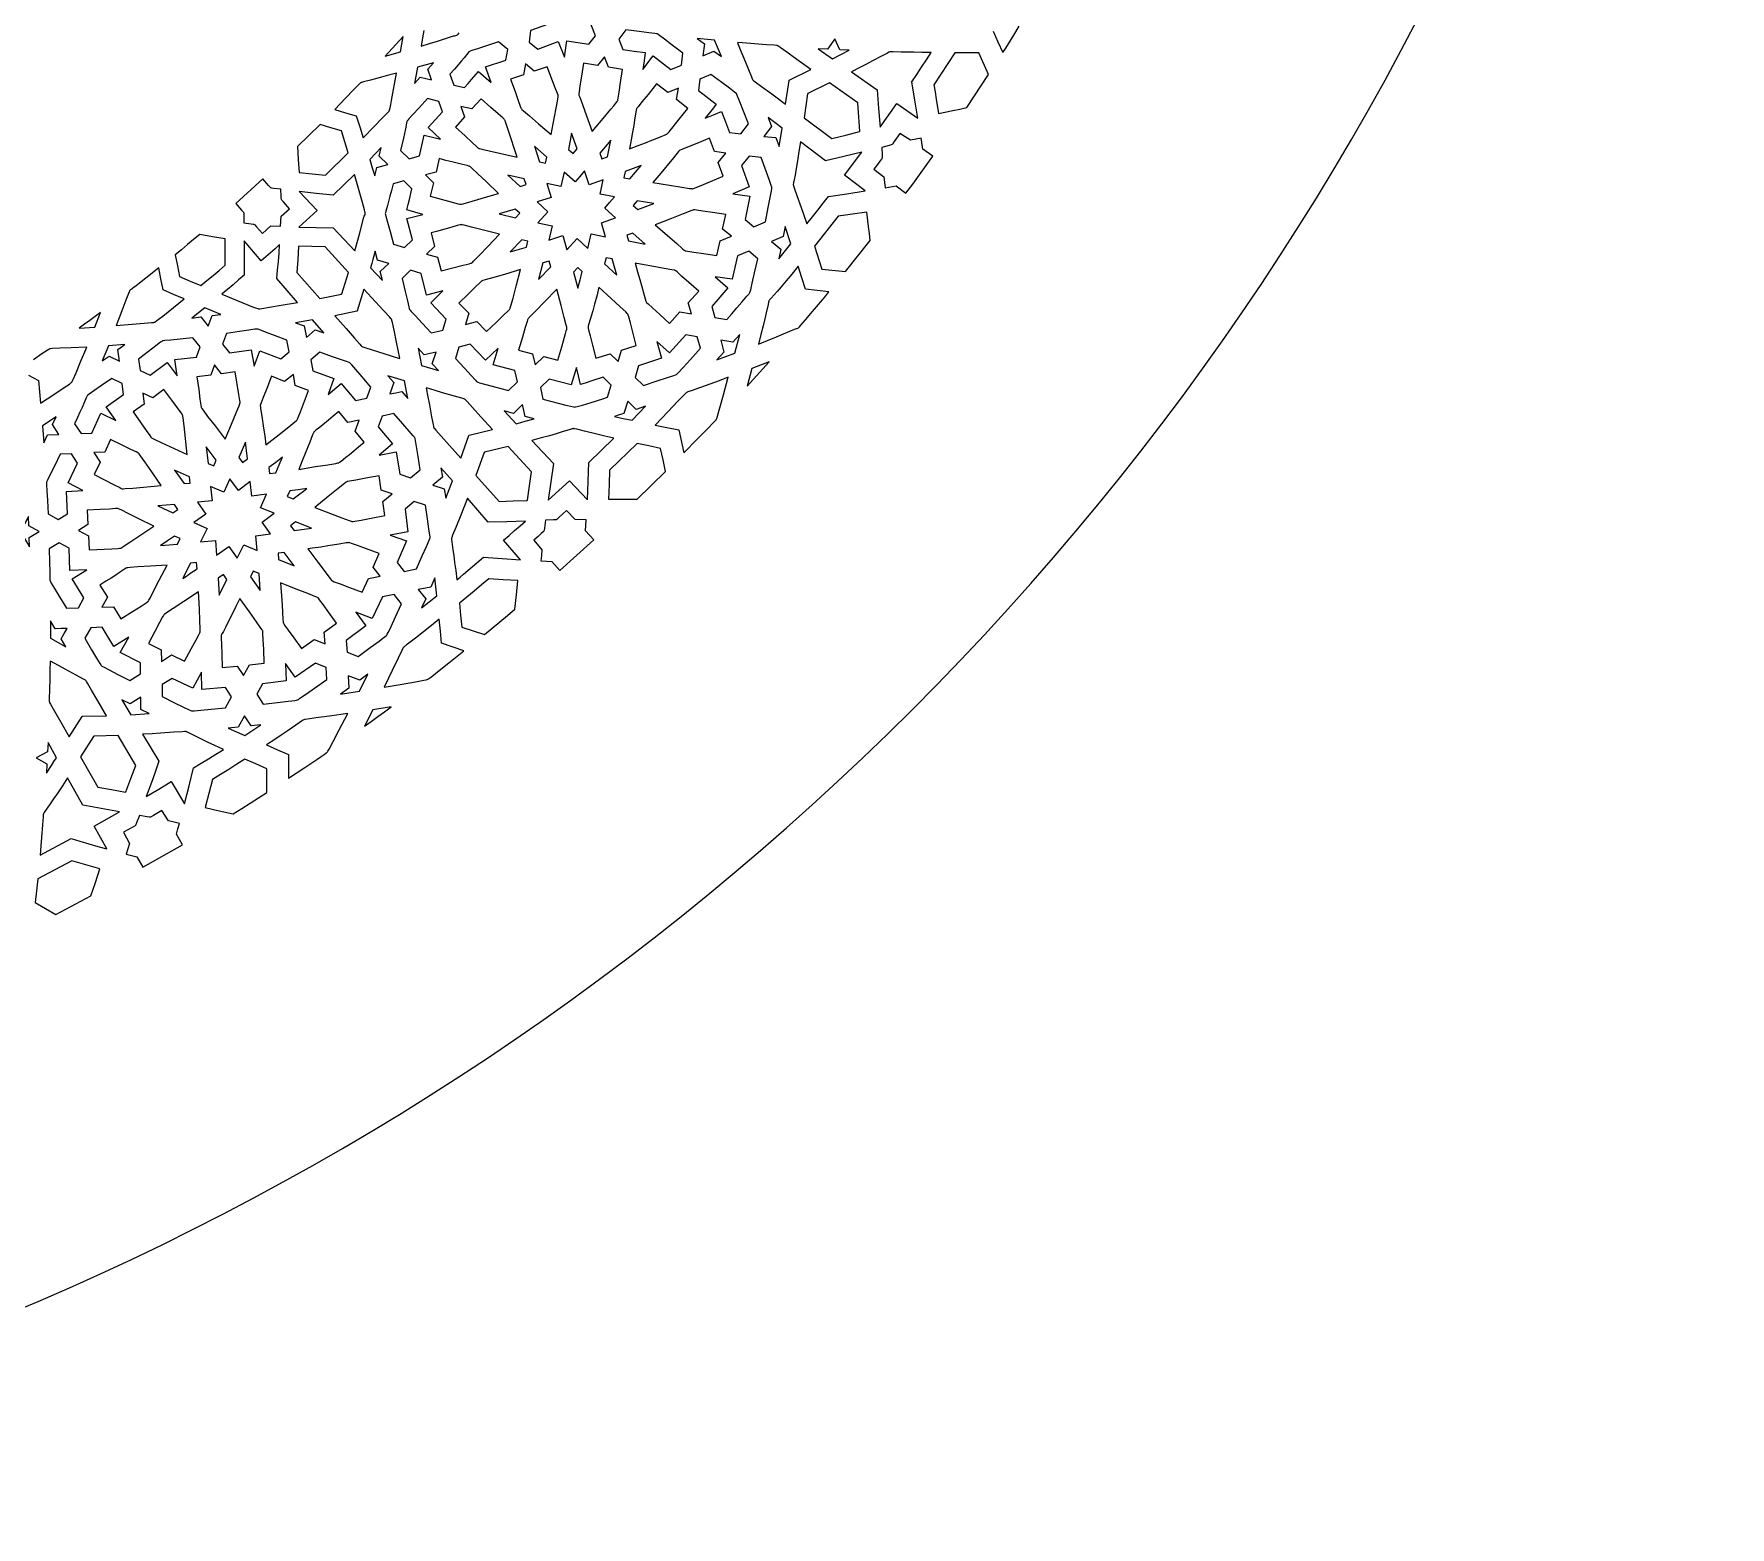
# Model space of a CAD drawing. Extents: x 2600 to 3740, y -1616 to -476.
# Drawn here: x 3393.4 to 3739.8, y -1616 to -1311 of the extents above; entities that cross this region are included whole.
import ezdxf

# ---------------------------------------------------------------- set-up
doc = ezdxf.new("R2010")
doc.units = 0
doc.layers.add('LAYER_1', color=18, linetype='CONTINUOUS')
doc.layers.add('LAYER_2', color=174, linetype='CONTINUOUS')

msp = doc.modelspace()

# ---------------------------------------------------------------- linework, layer by layer
at = {"layer": 'LAYER_1'}
for points in [[(3494.85, -1310.38), (3494.53, -1312.7), (3496.3, -1314.15), (3500.46, -1312.6), (3501.74, -1315.8), (3502.22, -1312.44), (3506.71, -1313.16), (3508.11, -1311.41), (3507.21, -1309.22), (3504.52, -1308.79), (3502.55, -1308.46), (3501.3, -1308.26), (3500.95, -1308.21), (3500.78, -1308.19), (3500.62, -1308.24), (3500.3, -1308.35), (3499.15, -1308.78), (3497.33, -1309.46)], [(3465.17, -1315.57), (3468.26, -1314.72), (3468.8, -1311.58)], [(3514.27, -1310.22), (3512.85, -1312.12), (3513.7, -1314.22), (3515.96, -1314.54), (3518.23, -1314.85), (3518, -1316.56), (3517.74, -1318.28), (3518.82, -1316.91), (3519.35, -1316.22), (3519.88, -1315.53), (3523.5, -1318.32), (3525.62, -1317.4), (3525.94, -1314.98), (3523.76, -1313.32), (3522.17, -1312.11), (3521.16, -1311.34), (3520.87, -1311.14), (3520.73, -1311.04), (3520.56, -1311.01), (3520.21, -1310.96), (3518.96, -1310.81), (3516.98, -1310.57)], [(3528.82, -1311.97), (3530.33, -1313.09), (3530.01, -1315.54), (3532.28, -1314.54), (3533.79, -1315.65), (3532.4, -1312.35)], [(3555.49, -1314.17), (3553.58, -1314.06), (3556.5, -1316.1), (3559.89, -1314.39), (3557.97, -1314.3), (3556.98, -1312.04)], [(3478.35, -1319.26), (3479.14, -1321.48), (3481.35, -1321.99), (3482.08, -1321.18), (3482.79, -1320.36), (3484.2, -1318.71), (3486.81, -1320.98), (3485.61, -1317.77), (3489.8, -1316.38), (3490.16, -1314.21), (3488.32, -1312.67), (3485.82, -1313.48), (3483.99, -1314.07), (3482.83, -1314.44), (3482.51, -1314.55), (3482.36, -1314.62), (3482.25, -1314.73), (3482.03, -1314.99), (3481.27, -1315.9), (3480.73, -1316.56), (3480.06, -1317.34), (3479.27, -1318.24)], [(3510.75, -1317.86), (3509.9, -1315.71), (3508.47, -1317.5), (3505.63, -1317.04), (3505.22, -1319.69), (3504.92, -1321.63), (3504.73, -1322.85), (3504.68, -1323.2), (3504.67, -1323.37), (3504.68, -1323.44), (3504.72, -1323.57), (3504.87, -1323.99), (3505.41, -1325.45), (3506.27, -1327.77), (3506.81, -1329.25), (3507.42, -1330.94), (3509.63, -1328.34), (3511.24, -1326.42), (3511.82, -1325.72), (3512.24, -1325.19), (3512.51, -1324.84), (3512.59, -1324.73), (3512.63, -1324.66), (3512.67, -1324.5), (3512.73, -1324.15), (3512.92, -1322.91), (3513.21, -1320.96), (3513.61, -1318.29)], [(3537.13, -1312.81), (3537.16, -1312.88), (3537.08, -1312.88), (3537.78, -1314.56), (3538.39, -1316.03), (3539.33, -1318.34), (3539.92, -1319.81), (3540.1, -1320.21), (3540.16, -1320.34), (3540.2, -1320.4), (3540.25, -1320.46), (3540.36, -1320.55), (3540.72, -1320.83), (3542.02, -1321.79), (3544.09, -1323.3), (3546.9, -1325.37), (3547.61, -1320.53), (3547.66, -1320.51), (3547.66, -1320.46), (3552.05, -1318.29), (3549.21, -1316.25), (3547.13, -1314.75), (3545.82, -1313.81), (3545.44, -1313.56), (3545.32, -1313.48), (3545.25, -1313.45), (3545.17, -1313.43), (3545.04, -1313.41), (3544.6, -1313.37), (3543.02, -1313.26), (3540.53, -1313.08), (3538.94, -1312.96)], [(3560.34, -1318.78), (3565.61, -1322.47), (3565.91, -1326.27), (3566.19, -1330.08), (3569.59, -1325.24), (3573.94, -1328.28), (3573.32, -1324.55), (3572.69, -1320.83), (3573.7, -1319.35), (3574.68, -1317.86), (3575.66, -1316.36), (3576.64, -1314.87), (3574.75, -1314.84), (3573.1, -1314.8), (3570.51, -1314.74), (3568.87, -1314.69), (3568.41, -1314.69), (3568.27, -1314.7), (3568.19, -1314.71), (3568.02, -1314.78), (3567.69, -1314.95), (3566.51, -1315.58), (3564.65, -1316.57), (3563.46, -1317.19), (3562.09, -1317.89)], [(3581.46, -1314.91), (3577.17, -1321.45), (3577.43, -1322.9), (3577.68, -1324.36), (3578.16, -1327.27), (3581.03, -1326.7), (3582.46, -1326.41), (3583.89, -1326.1), (3588.34, -1319.34), (3586.4, -1314.91)], [(3454.85, -1326.48), (3457.05, -1327.13), (3459.24, -1327.77), (3459.95, -1330.01), (3460.65, -1332.24), (3462.9, -1329.94), (3464.55, -1328.26), (3465.59, -1327.19), (3465.87, -1326.88), (3465.96, -1326.78), (3466, -1326.72), (3466.03, -1326.65), (3466.06, -1326.53), (3466.16, -1326.11), (3466.29, -1325.48), (3466.45, -1324.63), (3467.48, -1319.05), (3465.85, -1319.5), (3464.41, -1319.88), (3462.16, -1320.47), (3460.74, -1320.83), (3460.34, -1320.94), (3460.22, -1320.98), (3460.15, -1321.01), (3460.09, -1321.05), (3460, -1321.14), (3459.7, -1321.43), (3458.68, -1322.49), (3457.07, -1324.18)], [(3471.74, -1317.85), (3471.13, -1321.18), (3472.3, -1319.88), (3474.63, -1320.45), (3473.83, -1318.21), (3475, -1316.92)], [(3495.56, -1318.66), (3493.78, -1317.18), (3493.41, -1319.39), (3490.74, -1320.3), (3491.66, -1322.81), (3492.32, -1324.65), (3492.74, -1325.82), (3492.86, -1326.14), (3492.94, -1326.3), (3492.99, -1326.35), (3493.08, -1326.45), (3493.41, -1326.75), (3494.6, -1327.77), (3496.48, -1329.39), (3499.05, -1331.6), (3499.67, -1328.29), (3500.12, -1325.87), (3500.4, -1324.34), (3500.46, -1323.91), (3500.48, -1323.77), (3500.48, -1323.7), (3500.44, -1323.53), (3500.33, -1323.21), (3499.89, -1322.05), (3498.25, -1317.74)], [(3529.42, -1320.3), (3529.1, -1322.63), (3532.73, -1325.42), (3532.18, -1326.14), (3531.63, -1326.85), (3530.51, -1328.27), (3532.16, -1327.58), (3532.98, -1327.22), (3533.8, -1326.86), (3534.64, -1329.02), (3535.45, -1331.19), (3537.77, -1331.46), (3539.31, -1329.42), (3538.3, -1326.83), (3537.57, -1324.93), (3537.1, -1323.73), (3536.96, -1323.4), (3536.88, -1323.24), (3536.75, -1323.13), (3536.47, -1322.91), (3535.46, -1322.15), (3533.86, -1320.95), (3531.67, -1319.31)], [(3522.83, -1323.04), (3520.55, -1321.25), (3518.83, -1323.39), (3517.57, -1324.94), (3516.78, -1325.93), (3516.56, -1326.21), (3516.47, -1326.36), (3516.44, -1326.43), (3516.41, -1326.57), (3516.34, -1327.01), (3516.09, -1328.59), (3515.91, -1329.72), (3515.68, -1331.08), (3515.4, -1332.67), (3515.06, -1334.48), (3516.79, -1333.83), (3518.31, -1333.26), (3519.6, -1332.76), (3520.67, -1332.34), (3521.52, -1332), (3522.16, -1331.74), (3522.57, -1331.55), (3522.69, -1331.49), (3522.76, -1331.45), (3522.88, -1331.32), (3523.12, -1331.04), (3523.92, -1330.04), (3525.19, -1328.44), (3526.92, -1326.26), (3524.65, -1324.47), (3525.02, -1322.15)], [(3551.45, -1323.21), (3551.45, -1323.26), (3551.4, -1323.29), (3550.67, -1328.16), (3556.37, -1332.39), (3559.2, -1331.7), (3562.03, -1331), (3562.02, -1330.95), (3562.08, -1330.93), (3561.87, -1328.03), (3561.64, -1325.12), (3555.86, -1321.01)], [(3473.81, -1324.26), (3472.07, -1326.15), (3470.79, -1327.53), (3469.98, -1328.4), (3469.75, -1328.65), (3469.66, -1328.78), (3469.6, -1328.94), (3469.52, -1329.27), (3469.27, -1330.45), (3468.87, -1332.32), (3468.3, -1334.87), (3470.03, -1336.54), (3472.16, -1335.97), (3473.13, -1331.69), (3474.78, -1332.11), (3476.44, -1332.53), (3473.91, -1330.17), (3476.84, -1326.96), (3476.1, -1324.82)], [(3482.86, -1326.37), (3480.62, -1325.85), (3481.36, -1328.01), (3479.5, -1330.06), (3481.47, -1331.89), (3482.92, -1333.23), (3483.83, -1334.07), (3484.1, -1334.3), (3484.23, -1334.41), (3484.3, -1334.43), (3484.43, -1334.47), (3484.86, -1334.58), (3486.38, -1334.93), (3492.1, -1336.18), (3490.28, -1330.65), (3489.78, -1329.18), (3489.62, -1328.77), (3489.57, -1328.64), (3489.54, -1328.57), (3489.42, -1328.45), (3489.16, -1328.21), (3488.23, -1327.39), (3486.74, -1326.1), (3484.72, -1324.32)], [(3451.86, -1329.52), (3447.21, -1334.03), (3447.39, -1336.67), (3447.57, -1339.32), (3450.25, -1339.6), (3452.93, -1339.87), (3457.59, -1335.35), (3456.92, -1333.11), (3456.24, -1330.87), (3454.04, -1330.21)], [(3544.04, -1329.92), (3542.48, -1332), (3544.93, -1332.23), (3545.62, -1334.03), (3546.2, -1330.28), (3543.35, -1328.13)], [(3502.59, -1334.67), (3503.53, -1335.49), (3504.35, -1334.53), (3503.22, -1331.3)], [(3508.97, -1335.37), (3509.38, -1336.56), (3510.57, -1336.12), (3511.23, -1332.73)], [(3519.81, -1341.4), (3523.22, -1341.95), (3525.71, -1342.35), (3527.29, -1342.59), (3527.74, -1342.64), (3527.88, -1342.66), (3527.96, -1342.66), (3528.13, -1342.6), (3528.47, -1342.47), (3529.67, -1341.97), (3531.56, -1341.17), (3534.15, -1340.07), (3533.17, -1337.3), (3534.71, -1335.38), (3532.37, -1335.09), (3531.36, -1332.34), (3528.78, -1333.41), (3526.89, -1334.17), (3525.7, -1334.66), (3525.36, -1334.81), (3525.21, -1334.89), (3525.15, -1334.94), (3525.05, -1335.05), (3524.76, -1335.4), (3523.73, -1336.68), (3522.99, -1337.59), (3522.09, -1338.69), (3521.03, -1339.96)], [(3555.07, -1336.98), (3549.94, -1333.11), (3549.63, -1335.05), (3549.33, -1336.99), (3549.01, -1338.93), (3548.84, -1339.9), (3548.67, -1340.87), (3548.61, -1341.11), (3548.54, -1341.35), (3548.51, -1341.47), (3548.49, -1341.59), (3548.48, -1341.71), (3548.48, -1341.83), (3548.5, -1341.91), (3548.54, -1342.05), (3548.68, -1342.48), (3549.23, -1344.03), (3550.09, -1346.47), (3550.63, -1348.03), (3551.25, -1349.81), (3552.37, -1348.42), (3553.49, -1347.03), (3554.6, -1345.63), (3555.15, -1344.93), (3555.7, -1344.22), (3559.44, -1343.67), (3563.17, -1343.11), (3558.93, -1339.9), (3562.48, -1335.18), (3558.78, -1336.09)], [(3572.38, -1332.77), (3570.25, -1331.36), (3569.1, -1333.02), (3568.79, -1333.46), (3568.7, -1333.58), (3568.65, -1333.63), (3568.48, -1333.69), (3568.07, -1333.8), (3566.53, -1334.22), (3566.61, -1335.82), (3566.63, -1336.24), (3566.63, -1336.36), (3566.62, -1336.42), (3566.59, -1336.48), (3566.5, -1336.61), (3566.18, -1337.03), (3565.66, -1337.71), (3564.96, -1338.64), (3566.96, -1340.23), (3567.24, -1342.47), (3569.49, -1342.1), (3571.47, -1343.58), (3572.87, -1341.71), (3574.24, -1339.83), (3575.61, -1337.93), (3576.95, -1336.03), (3574.94, -1334.6), (3574.59, -1332.35)], [(3462.01, -1336.67), (3462.52, -1338.36), (3463.01, -1340.05), (3463.23, -1339.18), (3463.43, -1338.3), (3465.68, -1337.72), (3463.95, -1336.02), (3464.35, -1334.26)], [(3476.17, -1336.51), (3475.54, -1339.25), (3473.36, -1339.83), (3475.02, -1341.44), (3474.36, -1344.2), (3478.84, -1345.4), (3480.04, -1345.71), (3480.38, -1345.79), (3480.54, -1345.82), (3480.71, -1345.79), (3481.04, -1345.71), (3482.21, -1345.38), (3486.58, -1344.12), (3488.28, -1343.6), (3485.81, -1341.27), (3484.01, -1339.57), (3482.87, -1338.49), (3482.54, -1338.2), (3482.43, -1338.11), (3482.37, -1338.07), (3482.21, -1338.02), (3481.87, -1337.93), (3480.67, -1337.63), (3478.77, -1337.17), (3477.56, -1336.87)], [(3496.69, -1337.17), (3497.91, -1337.42), (3498.17, -1336.21), (3495.62, -1333.95)], [(3539.45, -1336), (3537.91, -1337.91), (3539.47, -1342.3), (3536.11, -1343.73), (3539.6, -1344.16), (3538.68, -1348.96), (3540.45, -1350.41), (3542.8, -1349.39), (3543.37, -1346.52), (3543.79, -1344.42), (3544.04, -1343.09), (3544.1, -1342.71), (3544.12, -1342.53), (3544.08, -1342.36), (3543.97, -1342.01), (3543.54, -1340.8), (3541.89, -1336.27)], [(3454.53, -1343.97), (3451.07, -1343.62), (3449.34, -1343.43), (3447.61, -1343.23), (3451.24, -1347.12), (3447.54, -1350.48), (3451.05, -1350.58), (3454.55, -1350.66), (3458.94, -1355.35), (3459.43, -1353.64), (3459.91, -1351.92), (3460.82, -1348.46), (3460.89, -1348.25), (3460.97, -1348.04), (3461.03, -1347.82), (3461.04, -1347.71), (3461.05, -1347.6), (3461.04, -1347.52), (3461.02, -1347.39), (3460.91, -1346.96), (3460.49, -1345.44), (3458.87, -1339.76)], [(3490.21, -1339.89), (3492.73, -1342.2), (3493.91, -1341.82), (3493.54, -1340.63)], [(3506.83, -1341.83), (3505.88, -1338.99), (3504.9, -1340.14), (3503.91, -1341.27), (3501.68, -1339.31), (3501.04, -1342.22), (3498.13, -1341.61), (3499.02, -1344.44), (3496.18, -1345.36), (3498.36, -1347.37), (3496.33, -1349.6), (3499.23, -1350.22), (3498.55, -1353.18), (3501.41, -1352.23), (3502.26, -1355.11), (3504.33, -1352.84), (3506.51, -1354.84), (3507.21, -1351.87), (3510.16, -1352.45), (3509.29, -1349.59), (3512.19, -1348.6), (3509.97, -1346.64), (3510.98, -1345.48), (3511.98, -1344.31), (3509.05, -1343.79), (3509.65, -1340.81)], [(3514.14, -1339.16), (3513.89, -1340.41), (3515.13, -1340.62), (3517.43, -1337.94)], [(3440.15, -1340.67), (3434.63, -1345.69), (3435.83, -1347.03), (3436.14, -1347.39), (3436.23, -1347.49), (3436.27, -1347.54), (3436.28, -1347.71), (3436.29, -1348.11), (3436.31, -1349.6), (3437.79, -1349.81), (3438.19, -1349.87), (3438.35, -1349.9), (3438.4, -1349.95), (3438.5, -1350.05), (3438.84, -1350.41), (3440.1, -1351.77), (3441.8, -1350.22), (3443.79, -1350.3), (3443.92, -1348.29), (3445.62, -1346.74), (3444.4, -1345.35), (3444.07, -1344.98), (3443.98, -1344.87), (3443.95, -1344.81), (3443.93, -1344.65), (3443.92, -1344.25), (3443.86, -1342.76), (3442.38, -1342.58), (3441.98, -1342.52), (3441.82, -1342.49), (3441.77, -1342.45), (3441.68, -1342.35), (3441.35, -1342)], [(3466.75, -1341.63), (3466.42, -1343.01), (3466.11, -1344.2), (3465.61, -1346.07), (3465.29, -1347.25), (3465.2, -1347.58), (3465.17, -1347.75), (3465.2, -1347.92), (3465.28, -1348.26), (3465.61, -1349.47), (3466.14, -1351.38), (3466.83, -1354), (3469.12, -1354.68), (3470.73, -1353.12), (3469.56, -1348.75), (3471.21, -1348.35), (3472.03, -1348.14), (3472.85, -1347.92), (3471.2, -1347.46), (3469.55, -1346.99), (3469.83, -1345.91), (3470.09, -1344.83), (3470.61, -1342.65), (3468.98, -1341.05)], [(3488.43, -1347.78), (3491.77, -1348.58), (3492.62, -1347.65), (3491.71, -1346.8), (3490.07, -1347.3)], [(3516.63, -1345.12), (3515.78, -1346.11), (3516.72, -1346.93), (3520.03, -1345.68)], [(3520.26, -1350), (3522.82, -1352.23), (3524.68, -1353.87), (3525.87, -1354.9), (3526.21, -1355.18), (3526.31, -1355.27), (3526.38, -1355.31), (3526.55, -1355.35), (3526.9, -1355.41), (3528.15, -1355.61), (3530.14, -1355.9), (3532.86, -1356.29), (3533.52, -1353.28), (3535.83, -1352.37), (3534.05, -1350.89), (3534.7, -1347.9), (3531.97, -1347.51), (3529.98, -1347.21), (3528.71, -1347.02), (3528.36, -1346.97), (3528.18, -1346.96), (3528.1, -1346.98), (3527.97, -1347.02), (3527.53, -1347.18), (3526, -1347.78), (3523.58, -1348.73), (3522.03, -1349.32)], [(3474.51, -1351.67), (3475.24, -1354.44), (3473.6, -1356.03), (3475.83, -1356.66), (3476.55, -1359.45), (3481.09, -1358.3), (3482.31, -1357.99), (3482.64, -1357.89), (3482.8, -1357.83), (3482.87, -1357.78), (3482.97, -1357.69), (3483.28, -1357.37), (3484.38, -1356.24), (3486.11, -1354.43), (3488.48, -1351.97), (3485.19, -1351.14), (3482.79, -1350.52), (3481.27, -1350.13), (3480.84, -1350.03), (3480.71, -1350), (3480.63, -1349.99), (3480.47, -1350.03), (3480.13, -1350.12), (3478.95, -1350.46), (3478.1, -1350.71), (3477.08, -1350.99), (3475.88, -1351.31)], [(3546.43, -1352.39), (3544.03, -1353.43), (3545.91, -1354.97), (3545.5, -1356.98), (3547.99, -1353.88), (3546.82, -1350.39)], [(3557.67, -1348.28), (3552.78, -1354.39), (3554.31, -1359.08), (3559.11, -1359.56), (3564.17, -1353.24), (3564.02, -1351.79), (3563.86, -1350.34), (3563.51, -1347.43), (3560.6, -1347.88), (3559.13, -1348.08)], [(3427.27, -1352), (3426.03, -1353.04), (3424.79, -1354.08), (3423.54, -1355.11), (3422.28, -1356.13), (3422.72, -1358.37), (3423.16, -1360.61), (3425.31, -1361.53), (3427.48, -1362.44), (3428.74, -1361.42), (3429.99, -1360.39), (3431.24, -1359.35), (3432.48, -1358.3), (3432.48, -1355.59), (3432.46, -1352.88), (3429.86, -1352.45)], [(3439.84, -1357.35), (3436.36, -1353.33), (3436.37, -1356.82), (3436.37, -1360.31), (3435.23, -1361.29), (3434.08, -1362.28), (3432.93, -1363.25), (3432.34, -1363.73), (3431.76, -1364.21), (3434.91, -1365.49), (3437.23, -1366.42), (3438.07, -1366.75), (3438.7, -1366.98), (3439.12, -1367.13), (3439.25, -1367.17), (3439.32, -1367.19), (3439.4, -1367.19), (3439.53, -1367.17), (3439.97, -1367.11), (3441.5, -1366.86), (3443.92, -1366.44), (3447.23, -1365.86), (3443.01, -1361.01), (3443.18, -1359.27), (3443.33, -1357.54), (3443.47, -1355.8), (3443.6, -1354.06), (3442.67, -1354.9), (3441.73, -1355.72)], [(3493.07, -1353.07), (3490.65, -1355.56), (3493.98, -1354.58), (3494.29, -1353.35)], [(3514.47, -1352.13), (3514.84, -1353.33), (3518.26, -1353.96), (3515.7, -1351.7)], [(3447.52, -1354.38), (3447.52, -1354.43), (3447.47, -1354.43), (3447.28, -1357.11), (3447.08, -1359.78), (3451.78, -1365.1), (3456.25, -1364.19), (3456.26, -1364.14), (3456.31, -1364.13), (3457.65, -1359.75), (3452.86, -1354.52), (3450.19, -1354.45)], [(3463.56, -1357.22), (3463.1, -1355.4), (3462.63, -1357.09), (3462.39, -1357.94), (3462.14, -1358.78), (3464.57, -1361.38), (3464.14, -1359.58), (3465.86, -1357.92)], [(3497.37, -1357.81), (3496.48, -1361.18), (3498.94, -1358.64), (3498.6, -1357.43)], [(3510.27, -1356.75), (3509.96, -1358.01), (3512.48, -1360.32), (3511.51, -1356.99)], [(3537.1, -1356.34), (3536.01, -1361.14), (3532.51, -1360.62), (3535.12, -1362.89), (3533.48, -1364.81), (3532.66, -1365.76), (3531.82, -1366.7), (3532.45, -1368.95), (3534.9, -1369.34), (3535.93, -1368.18), (3536.95, -1367), (3537.96, -1365.82), (3538.97, -1364.63), (3539.14, -1364.44), (3539.33, -1364.26), (3539.42, -1364.16), (3539.5, -1364.06), (3539.57, -1363.96), (3539.64, -1363.84), (3539.7, -1363.67), (3539.79, -1363.29), (3540.1, -1361.96), (3540.57, -1359.85), (3541.22, -1356.97), (3539.38, -1355.43)], [(3419.79, -1363.31), (3419.37, -1361.05), (3418.95, -1358.8), (3416.3, -1360.91), (3414.98, -1361.96), (3414.31, -1362.48), (3413.63, -1362.99), (3413.45, -1363.11), (3413.27, -1363.22), (3413.1, -1363.35), (3413.02, -1363.42), (3412.96, -1363.5), (3412.92, -1363.56), (3412.87, -1363.68), (3412.71, -1364.06), (3412.19, -1365.44), (3411.38, -1367.62), (3410.86, -1369.01), (3410.25, -1370.59), (3413.51, -1370.32), (3415.9, -1370.13), (3417.4, -1370), (3417.83, -1369.95), (3417.95, -1369.93), (3418.03, -1369.91), (3418.09, -1369.88), (3418.2, -1369.81), (3418.54, -1369.56), (3419.04, -1369.17), (3419.72, -1368.65), (3424.07, -1365.17), (3421.93, -1364.24)], [(3473.59, -1364.39), (3472.49, -1359.94), (3470.3, -1359.3), (3468.6, -1360.96), (3469.24, -1363.62), (3469.69, -1365.57), (3469.97, -1366.8), (3470.06, -1367.15), (3470.11, -1367.31), (3470.22, -1367.45), (3470.46, -1367.71), (3471.32, -1368.64), (3472.7, -1370.09), (3474.57, -1372.08), (3475.76, -1371.8), (3476.94, -1371.51), (3477.6, -1369.27), (3474.45, -1365.96), (3476.95, -1363.54)], [(3480.21, -1366.03), (3482.22, -1368.1), (3481.55, -1370.37), (3483.84, -1369.77), (3485.85, -1371.84), (3487.86, -1369.91), (3489.33, -1368.5), (3490.26, -1367.6), (3490.51, -1367.34), (3490.63, -1367.21), (3490.66, -1367.14), (3490.7, -1367.01), (3490.83, -1366.57), (3491.25, -1365.02), (3491.9, -1362.55), (3492.78, -1359.18), (3489.48, -1360.14), (3487.06, -1360.83), (3485.53, -1361.27), (3485.1, -1361.4), (3484.98, -1361.45), (3484.9, -1361.48), (3484.77, -1361.59), (3484.51, -1361.83), (3483.6, -1362.71), (3482.17, -1364.12)], [(3503.58, -1359.68), (3504.49, -1362.99), (3504.94, -1361.28), (3505.16, -1360.43), (3505.38, -1359.57), (3504.46, -1358.72)], [(3516.19, -1357.88), (3516.7, -1359.65), (3517.14, -1361.2), (3517.82, -1363.63), (3518.25, -1365.17), (3518.38, -1365.6), (3518.43, -1365.73), (3518.46, -1365.8), (3518.57, -1365.93), (3518.83, -1366.17), (3519.75, -1367.01), (3521.21, -1368.33), (3523.2, -1370.15), (3525.32, -1367.81), (3527.67, -1368.21), (3527.03, -1365.93), (3529.16, -1363.59), (3527.15, -1361.8), (3525.68, -1360.49), (3524.75, -1359.66), (3524.48, -1359.44), (3524.34, -1359.34), (3524.27, -1359.31), (3524.13, -1359.28), (3523.69, -1359.19), (3522.11, -1358.92), (3519.61, -1358.49), (3518.01, -1358.21)], [(3541.38, -1374.38), (3543.22, -1373.65), (3545.05, -1372.9), (3548.7, -1371.37), (3548.94, -1371.29), (3549.17, -1371.21), (3549.41, -1371.12), (3549.51, -1371.06), (3549.62, -1370.99), (3549.76, -1370.85), (3550.03, -1370.55), (3550.96, -1369.46), (3552.42, -1367.73), (3554.43, -1365.36), (3555.1, -1364.55), (3555.77, -1363.73), (3553.36, -1363.47), (3550.96, -1363.19), (3550.23, -1360.84), (3549.49, -1358.49), (3548.19, -1360.1), (3547.03, -1361.49), (3546.02, -1362.67), (3545.18, -1363.64), (3543.99, -1364.98), (3543.65, -1365.36), (3543.56, -1365.49), (3543.51, -1365.56), (3543.48, -1365.64), (3543.44, -1365.79), (3543.32, -1366.27), (3542.93, -1367.99), (3542.65, -1369.22), (3542.3, -1370.69), (3541.88, -1372.41)], [(3459.44, -1367.62), (3459.4, -1367.63), (3459.38, -1367.67), (3454.88, -1368.61), (3457.19, -1371.23), (3458.87, -1373.16), (3459.94, -1374.38), (3460.25, -1374.71), (3460.34, -1374.81), (3460.41, -1374.86), (3460.48, -1374.9), (3460.6, -1374.95), (3461.02, -1375.1), (3462.51, -1375.58), (3464.87, -1376.33), (3468.1, -1377.35), (3468.08, -1377.27), (3468.16, -1377.29), (3467.47, -1373.96), (3466.96, -1371.52), (3466.63, -1369.99), (3466.53, -1369.56), (3466.49, -1369.43), (3466.46, -1369.35), (3466.42, -1369.29), (3466.33, -1369.18), (3466.03, -1368.84), (3464.93, -1367.65), (3463.19, -1365.77), (3460.82, -1363.2)], [(3492.38, -1375.63), (3495.23, -1376.36), (3495.75, -1378.64), (3497.52, -1376.93), (3500.39, -1377.64), (3501.21, -1374.93), (3501.79, -1372.94), (3501.99, -1372.21), (3502.13, -1371.67), (3502.22, -1371.31), (3502.25, -1371.14), (3502.24, -1371.06), (3502.21, -1370.92), (3502.11, -1370.49), (3501.72, -1368.95), (3501.07, -1366.52), (3500.18, -1363.2), (3497.7, -1365.73), (3495.89, -1367.58), (3494.75, -1368.76), (3494.43, -1369.1), (3494.34, -1369.21), (3494.29, -1369.27), (3494.23, -1369.43), (3494.12, -1369.78), (3493.76, -1371.02), (3493.18, -1372.97)], [(3508.17, -1377.29), (3511.09, -1376.36), (3512.75, -1377.97), (3513.43, -1375.6), (3516.38, -1374.64), (3515.21, -1370.03), (3514.88, -1368.8), (3514.78, -1368.46), (3514.72, -1368.3), (3514.67, -1368.24), (3514.58, -1368.14), (3514.26, -1367.83), (3513.11, -1366.76), (3511.29, -1365.08), (3508.8, -1362.77), (3508.34, -1364.6), (3507.91, -1366.2), (3507.53, -1367.57), (3507.21, -1368.7), (3506.75, -1370.27), (3506.62, -1370.72), (3506.59, -1370.85), (3506.58, -1370.94), (3506.6, -1371.11), (3506.69, -1371.45), (3507, -1372.68), (3507.5, -1374.63)], [(3402.67, -1371.11), (3405.88, -1370.94), (3407.04, -1367.94), (3405.95, -1368.75), (3404.87, -1369.54), (3403.77, -1370.33)], [(3428.32, -1366.96), (3425.7, -1369.06), (3427.48, -1368.84), (3428.99, -1370.74), (3429.79, -1368.54), (3431.58, -1368.31)], [(3432.76, -1372.19), (3431.96, -1374.37), (3433.38, -1376.15), (3437.8, -1375.54), (3438.38, -1378.92), (3439.56, -1375.75), (3443.82, -1377.41), (3445.52, -1375.96), (3445.08, -1373.61), (3442.56, -1372.65), (3440.71, -1371.94), (3439.55, -1371.49), (3439.22, -1371.37), (3439.06, -1371.32), (3438.89, -1371.33), (3438.54, -1371.37), (3437.32, -1371.54), (3435.4, -1371.82)], [(3446.84, -1370.01), (3448.59, -1370.65), (3449.06, -1373.02), (3450.87, -1371.47), (3452.63, -1372.1), (3450.3, -1369.4)], [(3408.64, -1374.73), (3407.33, -1377.83), (3408.76, -1376.83), (3410.92, -1377.88), (3410.59, -1375.5), (3411.99, -1374.45)], [(3414.77, -1377.43), (3415.1, -1379.78), (3417.14, -1380.72), (3420.61, -1378.12), (3422.69, -1380.88), (3422.2, -1377.5), (3426.61, -1377.05), (3427.38, -1374.96), (3425.9, -1373.08), (3424.52, -1373.24), (3423.3, -1373.38), (3421.39, -1373.57), (3420.18, -1373.68), (3419.84, -1373.71), (3419.68, -1373.74), (3419.54, -1373.83), (3419.27, -1374.02), (3418.32, -1374.74), (3416.82, -1375.88)], [(3485.63, -1377.7), (3482.48, -1374.39), (3480.22, -1374.99), (3479.86, -1376.16), (3479.48, -1377.33), (3481.34, -1379.33), (3482.7, -1380.81), (3483.56, -1381.73), (3483.81, -1381.99), (3483.93, -1382.1), (3484.1, -1382.16), (3484.44, -1382.27), (3485.68, -1382.61), (3490.31, -1383.84), (3492.14, -1382.07), (3491.64, -1379.8), (3487.17, -1378.62), (3488.22, -1375.19)], [(3526.57, -1372.47), (3523.17, -1376.2), (3520.65, -1373.84), (3521.1, -1375.56), (3521.54, -1377.28), (3516.85, -1378.83), (3516.16, -1381.18), (3517.88, -1382.85), (3520.7, -1381.92), (3522.77, -1381.24), (3524.07, -1380.81), (3524.43, -1380.68), (3524.61, -1380.6), (3524.75, -1380.48), (3525.02, -1380.19), (3525.98, -1379.16), (3527.47, -1377.51), (3529.52, -1375.25), (3528.88, -1372.87)], [(3536.14, -1374), (3533.66, -1373.61), (3534.3, -1376.02), (3532.89, -1377.58), (3536.55, -1376.21), (3537.56, -1372.45)], [(3451.79, -1376.06), (3449.98, -1377.6), (3450.39, -1379.85), (3454.69, -1381.39), (3453.51, -1384.67), (3456.16, -1382.41), (3459.12, -1385.89), (3461.4, -1385.44), (3462.23, -1383.16), (3460.44, -1381.09), (3459.14, -1379.57), (3458.31, -1378.61), (3458.07, -1378.35), (3457.95, -1378.23), (3457.79, -1378.16), (3457.46, -1378.03), (3456.26, -1377.62), (3454.37, -1376.97)], [(3473.12, -1376.61), (3471.85, -1375.23), (3472.59, -1378.74), (3476.03, -1379.79), (3474.77, -1378.4), (3475.54, -1376.06)], [(3540.03, -1379.34), (3539.03, -1382.98), (3543.56, -1377.99)], [(3409.31, -1381.4), (3407.2, -1382.87), (3405.65, -1383.94), (3404.68, -1384.62), (3404.41, -1384.82), (3404.28, -1384.93), (3404.21, -1385.07), (3404.07, -1385.39), (3403.59, -1386.5), (3403.24, -1387.3), (3402.82, -1388.26), (3402.31, -1389.37), (3401.72, -1390.64), (3403.06, -1392.63), (3405.28, -1392.54), (3407.08, -1388.49), (3410.14, -1390), (3408.16, -1387.17), (3411.71, -1384.67), (3411.44, -1382.44)], [(3431.74, -1380.44), (3430.31, -1378.62), (3429.52, -1380.75), (3426.7, -1381.05), (3427.07, -1383.69), (3427.33, -1385.62), (3427.49, -1386.84), (3427.54, -1387.19), (3427.58, -1387.35), (3427.62, -1387.42), (3427.69, -1387.53), (3427.95, -1387.89), (3428.9, -1389.14), (3430.41, -1391.11), (3432.46, -1393.81), (3433.77, -1390.72), (3434.72, -1388.45), (3435.06, -1387.63), (3435.31, -1387.01), (3435.46, -1386.6), (3435.5, -1386.48), (3435.52, -1386.4), (3435.51, -1386.23), (3435.47, -1385.89), (3435.28, -1384.66), (3434.53, -1380.06)], [(3446.79, -1382.84), (3446.41, -1380.57), (3444.62, -1382), (3441.93, -1380.96), (3440.97, -1383.45), (3440.26, -1385.26), (3439.81, -1386.41), (3439.69, -1386.74), (3439.65, -1386.9), (3439.65, -1386.98), (3439.66, -1387.11), (3439.72, -1387.55), (3439.95, -1389.11), (3440.33, -1391.58), (3440.56, -1393.15), (3440.81, -1394.95), (3443.49, -1392.82), (3445.45, -1391.27), (3446.69, -1390.28), (3447.03, -1390), (3447.13, -1389.91), (3447.18, -1389.85), (3447.26, -1389.7), (3447.4, -1389.37), (3447.85, -1388.22), (3449.51, -1383.86)], [(3465.69, -1380.84), (3466.93, -1382.25), (3466.52, -1383.41), (3466.11, -1384.57), (3467.32, -1384.33), (3468.54, -1384.07), (3469.78, -1385.47), (3469.09, -1381.92)], [(3505.03, -1382.62), (3504.63, -1380.9), (3504.23, -1379.19), (3503.97, -1380.06), (3503.7, -1380.94), (3503.15, -1382.68), (3498.61, -1381.57), (3496.85, -1383.27), (3497.37, -1385.66), (3502.06, -1386.85), (3503.31, -1387.16), (3503.67, -1387.23), (3503.84, -1387.26), (3504, -1387.23), (3504.32, -1387.15), (3505.44, -1386.83), (3507.2, -1386.3), (3509.61, -1385.56), (3510.56, -1385.25), (3511.29, -1382.77), (3509.66, -1381.17), (3507.35, -1381.91), (3506.19, -1382.27)], [(3520.26, -1390.91), (3522.67, -1391.39), (3525.08, -1391.87), (3526.13, -1396.61), (3528.91, -1393.75), (3530.95, -1391.67), (3532.24, -1390.35), (3532.59, -1389.97), (3532.7, -1389.85), (3532.75, -1389.77), (3532.79, -1389.7), (3532.84, -1389.56), (3532.99, -1389.09), (3533.2, -1388.38), (3533.47, -1387.43), (3534.21, -1384.78), (3535.2, -1381.17), (3533.32, -1381.88), (3531.44, -1382.58), (3529.56, -1383.27), (3528.61, -1383.61), (3527.66, -1383.94), (3527.42, -1384.01), (3527.17, -1384.07), (3526.93, -1384.15), (3526.82, -1384.2), (3526.71, -1384.26), (3526.64, -1384.32), (3526.52, -1384.42), (3526.17, -1384.78), (3524.92, -1386.07), (3522.96, -1388.12)], [(3417.73, -1385.36), (3415.66, -1384.4), (3415.93, -1386.66), (3413.66, -1388.25), (3415.22, -1390.45), (3416.35, -1392.06), (3417.07, -1393.08), (3417.28, -1393.36), (3417.39, -1393.49), (3417.46, -1393.53), (3417.57, -1393.6), (3417.97, -1393.79), (3419.39, -1394.46), (3424.74, -1396.9), (3424.07, -1391.06), (3423.88, -1389.5), (3423.81, -1389.06), (3423.79, -1388.93), (3423.77, -1388.85), (3423.68, -1388.71), (3423.48, -1388.42), (3422.73, -1387.42), (3421.55, -1385.85), (3419.94, -1383.69)], [(3473.59, -1383.32), (3473.6, -1383.4), (3473.52, -1383.38), (3473.87, -1385.18), (3474.17, -1386.76), (3474.63, -1389.24), (3474.92, -1390.81), (3475.01, -1391.24), (3475.04, -1391.38), (3475.07, -1391.45), (3475.11, -1391.52), (3475.19, -1391.63), (3475.49, -1391.98), (3476.56, -1393.19), (3478.27, -1395.09), (3480.59, -1397.71), (3482.23, -1393.05), (3482.28, -1393.04), (3482.3, -1392.99), (3487.07, -1391.81), (3484.71, -1389.23), (3483, -1387.33), (3481.91, -1386.14), (3481.59, -1385.81), (3481.49, -1385.72), (3481.43, -1385.66), (3481.36, -1385.63), (3481.23, -1385.58), (3480.8, -1385.45), (3479.28, -1385.01), (3476.87, -1384.31), (3475.34, -1383.85)], [(3457.5, -1390.39), (3455.65, -1388.18), (3454.54, -1389.12), (3453.55, -1389.93), (3451.99, -1391.19), (3451, -1391.97), (3450.72, -1392.2), (3450.59, -1392.31), (3450.55, -1392.38), (3450.49, -1392.51), (3450.32, -1392.92), (3449.73, -1394.41), (3448.81, -1396.76), (3448.21, -1398.25), (3447.53, -1399.96), (3450.95, -1399.41), (3453.46, -1399.01), (3455.04, -1398.75), (3455.48, -1398.66), (3455.62, -1398.63), (3455.69, -1398.6), (3455.84, -1398.51), (3456.13, -1398.29), (3456.57, -1397.95), (3457.14, -1397.49), (3457.86, -1396.9), (3458.72, -1396.19), (3459.71, -1395.35), (3460.84, -1394.39), (3458.99, -1392.17), (3459.81, -1389.95)], [(3464.52, -1389.07), (3463.71, -1391.27), (3466.67, -1394.75), (3463.92, -1397.1), (3467.42, -1396.38), (3468.14, -1400.97), (3470.34, -1401.7), (3472.28, -1400.04), (3471.85, -1397.31), (3471.53, -1395.3), (3471.32, -1394.04), (3471.26, -1393.69), (3471.21, -1393.52), (3471.11, -1393.38), (3470.88, -1393.1), (3470.05, -1392.15), (3468.73, -1390.65), (3466.93, -1388.59)], [(3491.33, -1388.54), (3489.47, -1388.03), (3491.91, -1390.64), (3492.83, -1390.4), (3493.74, -1390.15), (3495.55, -1389.64), (3493.71, -1389.16), (3493.2, -1386.73)], [(3516.4, -1387.73), (3514.67, -1386.02), (3513.91, -1388.55), (3512.95, -1388.86), (3511.98, -1389.16), (3513.77, -1389.55), (3515.56, -1389.94), (3518.32, -1387.09)], [(3395.16, -1391.05), (3395.44, -1394.57), (3396.22, -1392.94), (3398.54, -1392.86), (3397.21, -1390.83), (3397.97, -1389.21)], [(3495.11, -1394.06), (3499.5, -1398.75), (3498.98, -1402.52), (3498.44, -1406.27), (3502.81, -1402.3), (3506.44, -1406.18), (3506.53, -1404.28), (3506.6, -1402.37), (3506.71, -1398.57), (3511.84, -1393.59), (3510, -1393.16), (3508.38, -1392.78), (3505.85, -1392.17), (3504.26, -1391.78), (3503.8, -1391.68), (3503.66, -1391.65), (3503.58, -1391.65), (3503.5, -1391.66), (3503.36, -1391.69), (3502.89, -1391.83), (3501.26, -1392.33), (3500.09, -1392.68), (3498.67, -1393.09), (3497.01, -1393.55)], [(3409.06, -1393.87), (3407.9, -1396.45), (3405.64, -1396.55), (3406.93, -1398.47), (3405.7, -1401.01), (3409.84, -1403.14), (3410.95, -1403.7), (3411.27, -1403.85), (3411.43, -1403.91), (3411.5, -1403.91), (3411.64, -1403.91), (3412.07, -1403.89), (3413.62, -1403.78), (3419.42, -1403.29), (3417.48, -1400.5), (3416.08, -1398.46), (3415.18, -1397.17), (3414.92, -1396.81), (3414.84, -1396.71), (3414.78, -1396.65), (3414.64, -1396.56), (3414.33, -1396.41), (3413.22, -1395.88), (3411.46, -1395.03)], [(3428.99, -1398.77), (3430.13, -1399.27), (3430.63, -1398.12), (3428.6, -1395.38)], [(3435.28, -1397.55), (3436.04, -1398.55), (3437.04, -1397.79), (3436.62, -1394.41)], [(3485.43, -1396.48), (3485.42, -1396.52), (3485.37, -1396.53), (3483.69, -1401.22), (3488.39, -1406.54), (3491.27, -1406.42), (3494.15, -1406.29), (3494.16, -1406.23), (3494.22, -1406.23), (3494.63, -1403.36), (3495.03, -1400.5), (3490.24, -1395.27)], [(3516.58, -1394.66), (3510.95, -1400.1), (3510.86, -1403.07), (3510.76, -1406.04), (3513.66, -1406.05), (3516.57, -1406.05), (3522.38, -1400.42), (3521.9, -1398.04), (3521.39, -1395.68), (3518.98, -1395.18)], [(3398.76, -1396.89), (3397.6, -1399.28), (3396.74, -1401.03), (3396.2, -1402.14), (3396.05, -1402.45), (3395.99, -1402.61), (3395.98, -1402.78), (3396, -1403.13), (3396.06, -1404.38), (3396.17, -1406.35), (3396.3, -1409.05), (3398.4, -1410.2), (3400.31, -1409.02), (3400.05, -1404.46), (3403.42, -1404.31), (3400.39, -1402.72), (3402.34, -1398.71), (3401.08, -1396.8)], [(3441.4, -1399.59), (3441.55, -1400.83), (3442.81, -1400.66), (3443.49, -1399.07), (3444.15, -1397.47), (3443.47, -1398.01), (3442.79, -1398.54)], [(3422.1, -1400.1), (3424.08, -1402.88), (3425.33, -1402.76), (3425.21, -1401.52)], [(3437.92, -1405.41), (3437.59, -1402.45), (3435.18, -1404.26), (3433.42, -1401.88), (3432.22, -1404.63), (3429.51, -1403.46), (3429.79, -1406.4), (3426.8, -1406.69), (3428.52, -1409.1), (3426.05, -1410.84), (3428.77, -1412.07), (3427.47, -1414.79), (3430.48, -1414.49), (3430.7, -1417.46), (3433.22, -1415.7), (3434.94, -1418.11), (3436.26, -1415.37), (3439.03, -1416.56), (3438.75, -1413.56), (3441.76, -1413.15), (3440, -1410.77), (3442.45, -1408.93), (3439.69, -1407.79), (3440.91, -1405.02)], [(3450.76, -1407.76), (3453.96, -1408.97), (3456.3, -1409.86), (3457.78, -1410.41), (3458.2, -1410.55), (3458.34, -1410.59), (3458.41, -1410.61), (3458.59, -1410.59), (3458.95, -1410.54), (3460.24, -1410.31), (3462.27, -1409.93), (3465.05, -1409.41), (3464.67, -1406.51), (3466.59, -1404.97), (3464.35, -1404.19), (3463.95, -1401.3), (3461.19, -1401.79), (3459.17, -1402.14), (3457.89, -1402.35), (3457.53, -1402.42), (3457.36, -1402.47), (3457.29, -1402.51), (3457.18, -1402.59), (3456.81, -1402.87), (3455.53, -1403.9), (3453.52, -1405.53)], [(3476.83, -1401.53), (3474.85, -1403.22), (3477.21, -1403.97), (3477.5, -1405.86), (3478.87, -1402.34), (3476.53, -1399.65)], [(3445.67, -1404.38), (3445.16, -1405.54), (3446.33, -1406.01), (3447.74, -1404.95), (3448.44, -1404.4), (3449.13, -1403.86), (3447.4, -1404.13)], [(3486.15, -1410.74), (3481.93, -1405.88), (3480.57, -1409.32), (3479.55, -1411.83), (3478.92, -1413.42), (3478.75, -1413.87), (3478.7, -1414.01), (3478.68, -1414.09), (3478.68, -1414.17), (3478.69, -1414.31), (3478.75, -1414.77), (3478.98, -1416.41), (3479.14, -1417.58), (3479.33, -1418.99), (3479.54, -1420.63), (3479.76, -1422.52), (3480.45, -1421.96), (3481.14, -1421.39), (3482.51, -1420.23), (3483.86, -1419.07), (3485.22, -1417.91), (3489.01, -1418.17), (3492.8, -1418.42), (3489.32, -1414.4), (3490.45, -1413.44), (3491.56, -1412.48), (3492.68, -1411.5), (3493.78, -1410.52), (3491.87, -1410.59), (3489.96, -1410.65)], [(3392.4, -1411.47), (3392.34, -1409.61), (3390.69, -1412.71), (3392.54, -1415.76), (3392.48, -1413.89), (3394.51, -1412.65)], [(3404.27, -1408.32), (3404.43, -1411.21), (3402.51, -1412.47), (3404.55, -1413.53), (3404.69, -1416.43), (3409.34, -1416.19), (3410.58, -1416.12), (3410.93, -1416.09), (3411.1, -1416.06), (3411.17, -1416.03), (3411.29, -1415.96), (3411.67, -1415.73), (3412.99, -1414.86), (3415.07, -1413.47), (3417.92, -1411.58), (3414.86, -1410.08), (3412.64, -1408.96), (3411.23, -1408.25), (3410.83, -1408.06), (3410.7, -1408.01), (3410.63, -1407.99), (3410.46, -1407.98), (3410.11, -1407.99), (3408.88, -1408.06), (3406.93, -1408.18)], [(3418.71, -1407.43), (3421.79, -1408.87), (3422.82, -1408.15), (3422.1, -1407.13)], [(3471.06, -1406.53), (3469.2, -1408.11), (3469.79, -1412.71), (3466.18, -1413.39), (3469.52, -1414.55), (3467.6, -1419.01), (3469.03, -1420.8), (3471.56, -1420.31), (3472.72, -1417.64), (3473.58, -1415.69), (3474.12, -1414.45), (3474.26, -1414.09), (3474.31, -1413.92), (3474.31, -1413.74), (3474.26, -1413.38), (3474.08, -1412.09), (3473.79, -1410.06), (3473.38, -1407.28)], [(3503.94, -1410.21), (3502.15, -1408.38), (3500.67, -1409.75), (3500.27, -1410.11), (3500.16, -1410.21), (3500.1, -1410.25), (3499.92, -1410.27), (3499.49, -1410.29), (3497.89, -1410.37), (3497.65, -1411.97), (3497.59, -1412.4), (3497.56, -1412.51), (3497.55, -1412.57), (3497.5, -1412.63), (3497.39, -1412.73), (3496.99, -1413.09), (3496.36, -1413.66), (3495.5, -1414.44), (3497.12, -1416.41), (3497.04, -1417.54), (3496.94, -1418.66), (3498.07, -1418.72), (3499.21, -1418.77), (3500.84, -1420.62), (3507.74, -1414.35), (3506.07, -1412.53), (3506.21, -1410.27)], [(3446.85, -1410.7), (3445.81, -1411.48), (3446.56, -1412.48), (3450.07, -1411.98)], [(3400.74, -1420.59), (3400.6, -1416.03), (3398.59, -1414.94), (3396.56, -1416.18), (3396.63, -1418.92), (3396.67, -1420.92), (3396.69, -1422.19), (3396.7, -1422.54), (3396.72, -1422.71), (3396.8, -1422.87), (3396.97, -1423.18), (3397.63, -1424.26), (3398.67, -1425.97), (3400.09, -1428.31), (3402.52, -1428.22), (3403.64, -1426.19), (3401.25, -1422.3), (3404.22, -1420.48)], [(3422.15, -1413.58), (3420.73, -1414.57), (3420.01, -1415.06), (3419.29, -1415.54), (3421.01, -1415.41), (3422.74, -1415.25), (3423.29, -1414.1)], [(3449.38, -1416.22), (3451.42, -1418.93), (3452.9, -1420.92), (3453.84, -1422.18), (3454.12, -1422.52), (3454.21, -1422.63), (3454.26, -1422.68), (3454.42, -1422.76), (3454.75, -1422.9), (3455.94, -1423.35), (3457.83, -1424.06), (3460.42, -1425.02), (3461.71, -1422.24), (3464.12, -1421.79), (3462.7, -1419.97), (3463.92, -1417.14), (3461.35, -1416.21), (3459.47, -1415.52), (3458.28, -1415.08), (3457.95, -1414.96), (3457.78, -1414.92), (3457.58, -1414.94), (3457.17, -1414.99), (3455.73, -1415.23), (3453.44, -1415.6), (3451.98, -1415.83), (3450.31, -1416.08)], [(3406.89, -1423.6), (3408.43, -1426.05), (3407.29, -1428.11), (3409.66, -1428.01), (3411.2, -1430.46), (3413.57, -1428.99), (3415.29, -1427.9), (3415.91, -1427.49), (3416.37, -1427.19), (3416.66, -1426.98), (3416.8, -1426.86), (3416.85, -1426.8), (3416.92, -1426.68), (3417.13, -1426.29), (3417.87, -1424.86), (3419.03, -1422.6), (3420.61, -1419.52), (3417.17, -1419.74), (3414.65, -1419.9), (3413.05, -1420), (3412.61, -1420.04), (3412.47, -1420.05), (3412.39, -1420.07), (3412.24, -1420.15), (3411.94, -1420.35), (3410.89, -1421.05), (3410.13, -1421.55), (3409.21, -1422.15), (3408.13, -1422.83)], [(3425.38, -1419.12), (3424.61, -1420.69), (3423.82, -1422.25), (3424.56, -1421.76), (3425.29, -1421.26), (3426.74, -1420.25), (3426.65, -1418.99)], [(3443.27, -1417.1), (3443.39, -1418.36), (3446.58, -1419.66), (3444.55, -1416.91)], [(3431.03, -1422.19), (3431.25, -1425.65), (3432.82, -1422.46), (3432.1, -1421.44)], [(3438.22, -1420.76), (3437.65, -1421.93), (3439.63, -1424.71), (3439.39, -1421.26)], [(3443.8, -1423.13), (3443.93, -1424.96), (3444.03, -1426.56), (3444.18, -1429.07), (3444.27, -1430.66), (3444.31, -1431.1), (3444.33, -1431.24), (3444.34, -1431.32), (3444.43, -1431.46), (3444.62, -1431.75), (3445.35, -1432.77), (3446.5, -1434.36), (3448.07, -1436.55), (3450.66, -1434.73), (3452.88, -1435.62), (3452.71, -1433.24), (3455.24, -1431.34), (3453.64, -1429.17), (3452.48, -1427.58), (3451.74, -1426.58), (3451.53, -1426.3), (3451.42, -1426.18), (3451.35, -1426.14), (3451.22, -1426.08), (3450.81, -1425.91), (3449.33, -1425.33), (3446.99, -1424.41), (3445.5, -1423.82)], [(3474.48, -1423.99), (3471.9, -1424.5), (3473.42, -1426.4), (3472.59, -1428.26), (3475.69, -1425.78), (3475.29, -1422.14)], [(3486.32, -1422.3), (3484.83, -1423.57), (3483.32, -1424.82), (3481.81, -1426.07), (3480.29, -1427.3), (3480.54, -1429.74), (3480.79, -1432.18), (3485.41, -1433.67), (3486.98, -1432.4), (3488.55, -1431.11), (3490.1, -1429.81), (3491.64, -1428.51), (3491.93, -1425.6), (3492.21, -1422.69), (3489.27, -1422.5)], [(3416.81, -1435.55), (3419.43, -1436.83), (3419.49, -1439.19), (3421.54, -1437.84), (3424.19, -1439.1), (3425.53, -1436.62), (3426.52, -1434.8), (3427.14, -1433.65), (3427.31, -1433.32), (3427.37, -1433.16), (3427.38, -1433.08), (3427.39, -1432.94), (3427.38, -1432.5), (3427.32, -1430.92), (3427.2, -1428.42), (3427.03, -1425), (3424.06, -1426.94), (3421.88, -1428.35), (3420.51, -1429.24), (3420.13, -1429.51), (3420.02, -1429.59), (3419.96, -1429.64), (3419.86, -1429.79), (3419.68, -1430.11), (3419.08, -1431.26), (3418.13, -1433.08), (3417.52, -1434.23)], [(3431.88, -1440.41), (3434.95, -1440.12), (3436.24, -1442.05), (3437.42, -1439.89), (3440.46, -1439.52), (3440.34, -1436.76), (3440.26, -1434.75), (3440.19, -1433.47), (3440.17, -1433.11), (3440.14, -1432.94), (3440.1, -1432.87), (3440.03, -1432.76), (3439.79, -1432.39), (3438.89, -1431.1), (3437.45, -1429.08), (3435.5, -1426.31), (3434.67, -1428), (3433.83, -1429.7), (3432.98, -1431.38), (3432.55, -1432.23), (3432.11, -1433.06), (3431.99, -1433.27), (3431.86, -1433.47), (3431.8, -1433.57), (3431.75, -1433.67), (3431.7, -1433.78), (3431.67, -1433.89), (3431.66, -1434.06), (3431.67, -1434.42), (3431.71, -1435.68), (3431.79, -1437.68)], [(3464.57, -1425.97), (3462.48, -1430.4), (3459.15, -1429.16), (3461.23, -1431.91), (3457.2, -1434.94), (3457.37, -1437.29), (3459.66, -1438.17), (3462.1, -1436.35), (3463.89, -1435.02), (3465.02, -1434.18), (3465.33, -1433.93), (3465.47, -1433.81), (3465.57, -1433.65), (3465.74, -1433.3), (3466, -1432.78), (3466.34, -1432.07), (3467.24, -1430.1), (3468.45, -1427.4), (3466.97, -1425.52)], [(3397.77, -1432.5), (3396.81, -1430.88), (3396.79, -1434.45), (3399.96, -1436.21), (3399, -1434.59), (3399.62, -1433.51), (3400.23, -1432.43), (3399, -1432.47)], [(3409.74, -1436.11), (3407.35, -1432.22), (3405.01, -1432.31), (3403.8, -1434.46), (3405.2, -1436.81), (3406.22, -1438.53), (3406.87, -1439.61), (3407.06, -1439.91), (3407.17, -1440.05), (3407.31, -1440.15), (3407.63, -1440.32), (3408.77, -1440.91), (3410.57, -1441.83), (3413.04, -1443.08), (3415.21, -1441.75), (3415.2, -1439.44), (3411.06, -1437.33), (3412.82, -1434.22)], [(3464.95, -1444.43), (3468.64, -1443.8), (3471.34, -1443.34), (3473.05, -1443.04), (3473.53, -1442.94), (3473.67, -1442.91), (3473.75, -1442.88), (3473.83, -1442.84), (3473.97, -1442.75), (3474.38, -1442.44), (3475.01, -1441.96), (3475.84, -1441.31), (3478.13, -1439.5), (3481.24, -1437.01), (3476.65, -1435.49), (3476.42, -1433.04), (3476.19, -1430.58), (3474.58, -1431.87), (3472.98, -1433.16), (3471.36, -1434.43), (3470.55, -1435.06), (3469.73, -1435.68), (3469.51, -1435.83), (3469.29, -1435.97), (3469.19, -1436.04), (3469.09, -1436.12), (3468.99, -1436.21), (3468.9, -1436.3), (3468.86, -1436.37), (3468.78, -1436.5), (3468.56, -1436.95), (3467.8, -1438.52), (3466.6, -1441.02), (3465.83, -1442.61)], [(3396.81, -1439.12), (3396.8, -1439.2), (3396.73, -1439.16), (3396.7, -1440.99), (3396.65, -1442.59), (3396.58, -1445.09), (3396.53, -1446.68), (3396.53, -1447.12), (3396.53, -1447.26), (3396.54, -1447.34), (3396.57, -1447.42), (3396.63, -1447.54), (3396.84, -1447.94), (3397.64, -1449.35), (3398.92, -1451.57), (3400.64, -1454.61), (3403.24, -1450.43), (3403.29, -1450.43), (3403.32, -1450.39), (3408.25, -1450.27), (3406.48, -1447.25), (3405.2, -1445.04), (3404.38, -1443.64), (3404.14, -1443.26), (3404.06, -1443.14), (3404.01, -1443.08), (3403.95, -1443.03), (3403.83, -1442.96), (3403.44, -1442.74), (3402.04, -1441.98), (3399.82, -1440.78), (3398.41, -1440.01)], [(3450.89, -1439.53), (3446.76, -1442.43), (3444.79, -1439.59), (3444.94, -1443.14), (3440.09, -1443.76), (3438.91, -1445.9), (3440.25, -1447.89), (3443.19, -1447.58), (3445.34, -1447.33), (3446.11, -1447.23), (3446.69, -1447.15), (3447.07, -1447.08), (3447.26, -1447.04), (3447.42, -1446.94), (3447.75, -1446.72), (3448.9, -1445.91), (3450.71, -1444.62), (3453.2, -1442.86), (3453.08, -1440.41)], [(3427.68, -1444.94), (3427.62, -1441.41), (3425.86, -1444.63), (3421.67, -1442.65), (3419.58, -1443.93), (3419.58, -1446.36), (3422.1, -1447.61), (3423.94, -1448.52), (3425.11, -1449.09), (3425.44, -1449.24), (3425.61, -1449.3), (3425.79, -1449.3), (3426.17, -1449.28), (3427.52, -1449.15), (3429.64, -1448.94), (3432.54, -1448.66), (3433.79, -1446.41), (3432.53, -1444.5)], [(3459.94, -1443.03), (3457.62, -1442.15), (3457.74, -1444.63), (3456.01, -1445.84), (3459.9, -1445.29), (3461.63, -1441.77)], [(3413.05, -1447.87), (3411.35, -1447), (3413.19, -1450.06), (3416.96, -1449.84), (3415.25, -1448.98), (3415.27, -1446.51)], [(3437.75, -1452.31), (3436.42, -1450.28), (3435.14, -1452.58), (3433.12, -1452.78), (3436.46, -1454.28), (3439.78, -1452.1)], [(3440.88, -1456.24), (3443.14, -1457.22), (3445.41, -1458.2), (3445.43, -1463.03), (3448.76, -1460.84), (3451.19, -1459.22), (3452.06, -1458.63), (3452.71, -1458.19), (3453.13, -1457.88), (3453.26, -1457.78), (3453.33, -1457.72), (3453.38, -1457.65), (3453.46, -1457.52), (3453.7, -1457.1), (3454.51, -1455.57), (3455.78, -1453.14), (3457.52, -1449.83), (3453.77, -1450.35), (3451.02, -1450.71), (3449.29, -1450.95), (3448.8, -1451.02), (3448.65, -1451.05), (3448.57, -1451.08), (3448.4, -1451.17), (3448.07, -1451.39), (3446.93, -1452.19), (3445.11, -1453.43), (3443.94, -1454.22), (3442.6, -1455.11)], [(3462.65, -1449.08), (3460.9, -1452.4), (3462.27, -1451.43), (3463.64, -1450.44), (3465, -1449.45), (3466.35, -1448.44)], [(3405.66, -1454.45), (3405.63, -1454.49), (3405.58, -1454.49), (3402.95, -1458.68), (3406.44, -1464.86), (3409.29, -1465.37), (3412.15, -1465.86), (3412.17, -1465.81), (3412.22, -1465.82), (3413.23, -1463.12), (3414.24, -1460.42), (3410.63, -1454.3)], [(3415.61, -1454.07), (3418.93, -1459.58), (3418.3, -1461.38), (3417.67, -1463.18), (3417.02, -1464.97), (3416.36, -1466.76), (3417.64, -1466.02), (3418.91, -1465.27), (3421.43, -1463.73), (3424.17, -1468.28), (3425.11, -1464.6), (3426.03, -1460.91), (3427.56, -1459.98), (3429.08, -1459.05), (3430.6, -1458.11), (3431.36, -1457.63), (3432.11, -1457.14), (3430.38, -1456.35), (3428.88, -1455.64), (3426.53, -1454.51), (3425.05, -1453.79), (3424.63, -1453.59), (3424.5, -1453.54), (3424.42, -1453.51), (3424.34, -1453.5), (3424.19, -1453.51), (3423.71, -1453.53), (3422, -1453.64), (3419.3, -1453.83), (3417.58, -1453.95)], [(3396.21, -1457.64), (3393.91, -1458.87), (3396.07, -1460.1), (3395.96, -1462), (3397, -1460.43), (3397.52, -1459.64), (3398.03, -1458.85), (3396.3, -1455.72)], [(3436.48, -1459.12), (3434.84, -1460.19), (3433.2, -1461.24), (3431.54, -1462.28), (3429.87, -1463.31), (3429.15, -1466.18), (3428.42, -1469.04), (3431.27, -1469.67), (3434.13, -1470.29), (3435.85, -1469.23), (3437.56, -1468.15), (3439.27, -1467.06), (3440.96, -1465.96), (3440.98, -1461.11), (3438.73, -1460.12)], [(3403.4, -1468.57), (3400.29, -1462.95), (3399.23, -1464.6), (3398.28, -1466.04), (3397.45, -1467.25), (3396.75, -1468.26), (3395.77, -1469.66), (3395.5, -1470.06), (3395.42, -1470.18), (3395.38, -1470.26), (3395.36, -1470.34), (3395.34, -1470.48), (3395.3, -1470.94), (3395.17, -1472.58), (3394.98, -1475.17), (3394.84, -1476.83), (3394.68, -1478.72), (3401, -1475.37), (3402.83, -1475.91), (3404.65, -1476.44), (3406.48, -1476.96), (3408.32, -1477.47), (3405.75, -1472.82), (3410.88, -1469.89), (3407.14, -1469.24)], [(3420.93, -1471.77), (3419.56, -1469.61), (3417.81, -1470.62), (3417.35, -1470.89), (3417.21, -1470.96), (3417.15, -1470.99), (3416.97, -1470.97), (3416.54, -1470.9), (3414.95, -1470.63), (3414.38, -1472.13), (3414.23, -1472.53), (3414.18, -1472.64), (3414.15, -1472.69), (3414.1, -1472.74), (3413.97, -1472.82), (3413.5, -1473.08), (3412.75, -1473.5), (3411.74, -1474.07), (3412.92, -1476.34), (3412.28, -1478.51), (3414.47, -1479.08), (3415.69, -1481.23), (3423.79, -1476.61), (3422.53, -1474.48), (3422.83, -1473.38), (3423.13, -1472.29), (3422.03, -1472.03)], [(3401.15, -1479.88), (3394.23, -1483.55), (3393.98, -1486), (3393.71, -1488.44), (3395.81, -1489.65), (3397.91, -1490.85), (3405.07, -1487.06), (3405.97, -1484.3), (3406.86, -1481.53), (3404, -1480.71)]]:
    msp.add_lwpolyline(points, close=True, dxfattribs=at)
for points in [[(3473.02, -1310.37), (3472.79, -1311.84), (3472.52, -1313.52), (3474.17, -1313.02), (3475.82, -1312.51), (3479.11, -1311.47), (3479.33, -1311.41), (3479.54, -1311.36), (3479.75, -1311.3), (3479.85, -1311.26), (3479.94, -1311.2), (3480.06, -1311.09), (3480.27, -1310.85)], [(3589.27, -1310.46), (3590.28, -1312.66), (3591.27, -1314.87), (3591.85, -1313.98), (3592.41, -1313.09), (3593.52, -1311.29), (3594.62, -1309.48)], [(3392.31, -1380.71), (3394.33, -1381.81), (3394.55, -1384.13), (3394.77, -1386.46), (3397.46, -1384.69), (3399.42, -1383.39), (3400.13, -1382.91), (3400.66, -1382.55), (3400.99, -1382.31), (3401.09, -1382.23), (3401.15, -1382.18), (3401.19, -1382.11), (3401.25, -1382), (3401.43, -1381.61), (3402.02, -1380.22), (3402.94, -1378.01), (3404.2, -1374.99), (3401.02, -1375.15), (3398.7, -1375.25), (3397.23, -1375.31), (3396.81, -1375.34), (3396.69, -1375.35), (3396.62, -1375.37), (3396.46, -1375.46), (3396.15, -1375.66), (3395.07, -1376.4), (3393.36, -1377.58)]]:
    msp.add_lwpolyline(points, dxfattribs=at)
at = {"layer": 'LAYER_2'}
msp.add_lwpolyline([(3169.77, -475.95, 0.414214), (2599.77, -1045.95, 0.414214), (3169.77, -1615.95, 0.414214), (3739.77, -1045.95, 0.414214)], format="xyb", close=True, dxfattribs=at)

doc.saveas('drawing.dxf')
